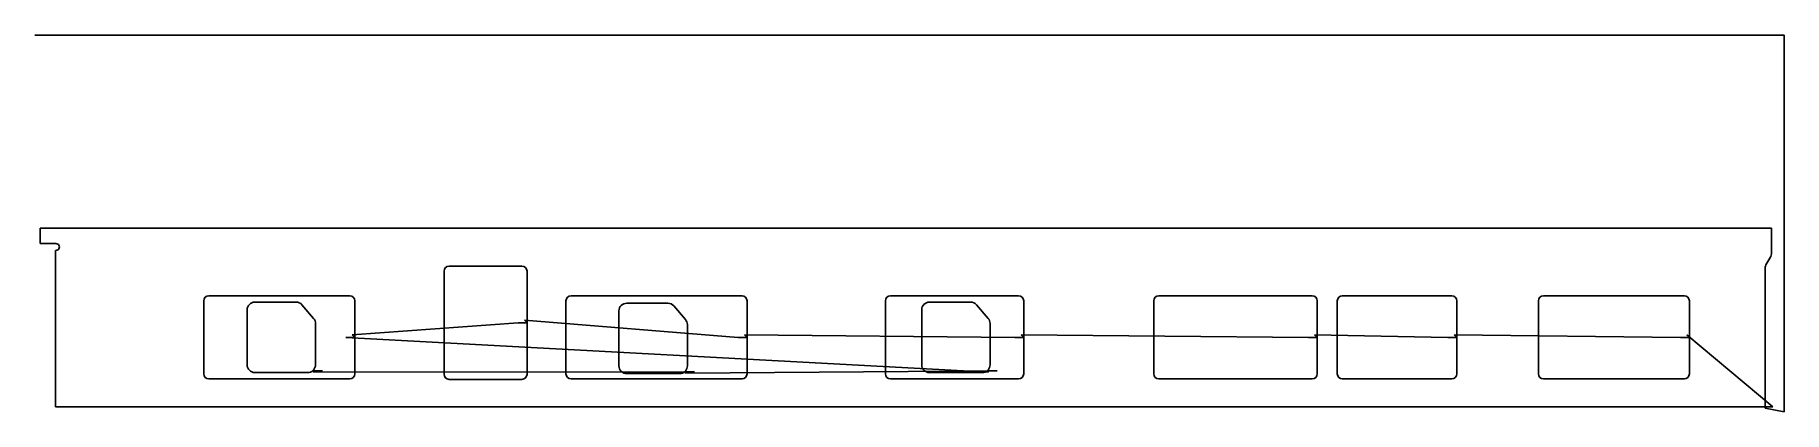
# Model space of a CAD drawing. Header units: metres. Extents: x 0 to 6955, y 0 to 1498.
import ezdxf

# ---------------------------------------------------------------- set-up
doc = ezdxf.new("R2010")
doc.units = ezdxf.units.M

msp = doc.modelspace()

# ---------------------------------------------------------------- linework, layer by layer
at = {"layer": 'TOOL_0'}
for p, q in [((1, 1497.55), (0, 1497.55)), ((6954.844, 1497.55), (1, 1497.55)), ((6954.844, 1.003), (6954.844, 1497.55)), ((20, 669.004), (20, 730.004)), ((20, 730.004), (6905, 730.004)), ((6905, 730.004), (6905, 628.863)), ((83.5, 669.004), (20, 669.004)), ((82, 20.004), (82, 641.984)), ((82, 641.984), (83.467, 641.984)), ((1626.5, 559.504), (1626.5, 149.504)), ((1936.5, 579.504), (1646.5, 579.504)), ((1956.5, 354.504), (1956.5, 559.504)), ((6880, 574.844), (6880, 20.004)), ((6902.12, 618.113), (6882.479, 584.094)), ((671.5, 441.504), (671.5, 151.504)), ((1251.5, 461.504), (691.5, 461.504)), ((874.403, 436.571), (1037.905, 436.571)), ((1061.442, 425.746), (1107.94, 371.498)), ((1271.5, 296.504), (1271.5, 441.504)), ((2111.5, 441.504), (2111.5, 151.504)), ((2811.5, 461.504), (2131.5, 461.504)), ((2353.201, 432.259), (2516.703, 432.259)), ((2540.24, 421.434), (2586.738, 367.186)), ((2831.5, 296.504), (2831.5, 441.504)), ((3381.5, 441.504), (3381.5, 151.504)), ((3911.5, 461.504), (3401.5, 461.504)), ((3556.874, 436.573), (3720.376, 436.573)), ((3743.913, 425.748), (3790.411, 371.5)), ((3931.5, 296.504), (3931.5, 441.504)), ((4448.5, 441.504), (4448.5, 151.504)), ((5078.5, 461.504), (4468.5, 461.504)), ((5098.5, 296.504), (5098.5, 441.504)), ((5178.5, 441.504), (5178.5, 151.504)), ((5633.5, 461.504), (5198.5, 461.504)), ((5653.5, 296.504), (5653.5, 441.504)), ((5978.5, 441.504), (5978.5, 151.504)), ((6558.5, 461.504), (5998.5, 461.504)), ((6578.5, 296.504), (6578.5, 441.504)), ((843.403, 187.571), (843.403, 405.571)), ((1115.403, 351.323), (1115.403, 187.571)), ((1260.893, 307.111), (1921.5, 354.504)), ((1921.5, 354.504), (1956.5, 354.504)), ((1956.5, 354.504), (1945.893, 365.111)), ((1945.893, 365.111), (2796.5, 296.504)), ((1956.5, 149.504), (1956.5, 354.504)), ((2322.201, 183.259), (2322.201, 401.259)), ((3525.874, 187.573), (3525.874, 405.573)), ((3797.874, 351.325), (3797.874, 187.573)), ((3790.607, 158.84), (1236.5, 296.504)), ((1236.5, 296.504), (1271.5, 296.504)), ((1271.5, 296.504), (1260.893, 307.111)), ((1271.5, 151.504), (1271.5, 296.504)), ((2594.201, 347.011), (2594.201, 183.259)), ((2796.5, 296.504), (2831.5, 296.504)), ((2831.5, 296.504), (2820.893, 307.111)), ((2820.893, 307.111), (3896.5, 296.504)), ((2831.5, 151.504), (2831.5, 296.504)), ((3896.5, 296.504), (3931.5, 296.504)), ((3931.5, 296.504), (3920.893, 307.111)), ((3920.893, 307.111), (5063.5, 296.504)), ((3931.5, 151.504), (3931.5, 296.504)), ((5063.5, 296.504), (5098.5, 296.504)), ((5098.5, 296.504), (5087.893, 307.111)), ((5087.893, 307.111), (5618.5, 296.504)), ((5098.5, 151.504), (5098.5, 296.504)), ((5618.5, 296.504), (5653.5, 296.504)), ((5653.5, 296.504), (5642.893, 307.111)), ((5642.893, 307.111), (6543.5, 296.504)), ((5653.5, 151.504), (5653.5, 296.504)), ((6543.5, 296.504), (6578.5, 296.504)), ((6578.5, 296.504), (6567.893, 307.111)), ((6567.893, 307.111), (6910.731, 20.004)), ((6578.5, 151.504), (6578.5, 296.504)), ((1084.403, 156.571), (874.403, 156.571)), ((1108.136, 163.837), (1105.237, 164.615)), ((1107.358, 166.737), (1108.136, 163.838)), ((1108.136, 163.838), (1108.136, 158.838)), ((1143.136, 163.837), (1108.136, 163.837)), ((1108.136, 158.838), (2621.934, 159.525)), ((2563.201, 152.259), (2353.201, 152.259)), ((2586.934, 159.525), (2584.035, 160.303)), ((2586.156, 162.425), (2586.934, 159.526)), ((2586.934, 154.526), (3825.607, 163.839)), ((2586.934, 159.526), (2586.934, 154.526)), ((2621.934, 159.525), (2586.934, 159.525)), ((3766.874, 156.573), (3556.874, 156.573)), ((3790.607, 163.839), (3787.708, 164.617)), ((3789.829, 166.739), (3790.607, 163.84)), ((3790.607, 163.84), (3790.607, 158.84)), ((3825.607, 163.839), (3790.607, 163.839)), ((691.5, 131.504), (1251.5, 131.504)), ((1646.5, 129.504), (1936.5, 129.504)), ((2131.5, 131.504), (2811.5, 131.504)), ((3401.5, 131.504), (3911.5, 131.504)), ((4468.5, 131.504), (5078.5, 131.504)), ((5198.5, 131.504), (5633.5, 131.504)), ((5998.5, 131.504), (6558.5, 131.504)), ((6880, 20.004), (82, 20.004)), ((6910.731, 20.004), (6880, 20.004)), ((6880, 20.004), (6880, 14.902)), ((6880, 14.902), (6954.844, 0.003)), ((6954.844, 0.003), (6954.844, 1.003)), ((6954.844, 1.003), (6954.844, 0.003)), ((6954.844, 0.003), (6954.844, 1.003)), ((6954.844, 0.003), (6954.844, 0.003))]:
    msp.add_line(p, q, dxfattribs=at)
for centre, radius, start, end in [((83.49, 655.494), 13.51, 269.9024573, 89.9575901), ((6883.5, 628.863), 21.5, 330.0006047, 0), ((1646.5, 559.504), 20, 90, 180), ((1936.5, 559.504), 20, 0, 90), ((6898.5, 574.844), 18.5, 149.9992722, 180), ((691.5, 441.504), 20, 90, 180), ((874.403, 405.571), 31, 90, 180), ((1037.884, 405.525), 31.046, 40.641129, 89.9612442), ((1251.5, 441.504), 20, 0, 90), ((2131.5, 441.504), 20, 90, 180), ((2353.201, 401.259), 31, 90, 180), ((2516.682, 401.213), 31.046, 40.641129, 89.9612442), ((2811.5, 441.504), 20, 0, 90), ((3401.5, 441.504), 20, 90, 180), ((3556.874, 405.573), 31, 90, 180), ((3720.355, 405.527), 31.046, 40.641129, 89.9612442), ((3911.5, 441.504), 20, 0, 90), ((4468.5, 441.504), 20, 90, 180), ((5078.5, 441.504), 20, 0, 90), ((5198.5, 441.504), 20, 90, 180), ((5633.5, 441.504), 20, 0, 90), ((5998.5, 441.504), 20, 90, 180), ((6558.5, 441.504), 20, 0, 90), ((1084.403, 351.323), 31, 0, 40.6018961), ((2563.201, 347.011), 31, 0, 40.6018961), ((3766.874, 351.325), 31, 0, 40.6018961), ((691.5, 151.504), 20, 180, 270), ((874.403, 187.571), 31, 180, 270), ((1084.403, 187.571), 31.001, 270, 312.2256997), ((1084.403, 187.571), 31, 317.7730582, 0), ((1251.5, 151.504), 20, 270, 0), ((1646.5, 149.504), 20, 180, 270), ((1936.5, 149.504), 20, 270, 0), ((2131.5, 151.504), 20, 180, 270), ((2353.201, 183.259), 31, 180, 270), ((2563.201, 183.259), 31.001, 270, 312.2256997), ((2563.201, 183.259), 31, 317.7730582, 0), ((2811.5, 151.504), 20, 270, 0), ((3401.5, 151.504), 20, 180, 270), ((3556.874, 187.573), 31, 180, 270), ((3766.874, 187.573), 31.001, 270, 312.2256997), ((3766.874, 187.573), 31, 317.7730582, 0), ((3911.5, 151.504), 20, 270, 0), ((4468.5, 151.504), 20, 180, 270), ((5078.5, 151.504), 20, 270, 0), ((5198.5, 151.504), 20, 180, 270), ((5633.5, 151.504), 20, 270, 0), ((5998.5, 151.504), 20, 180, 270), ((6558.5, 151.504), 20, 270, 0)]:
    msp.add_arc(centre, radius, start, end, dxfattribs=at)

doc.saveas('drawing.dxf')
